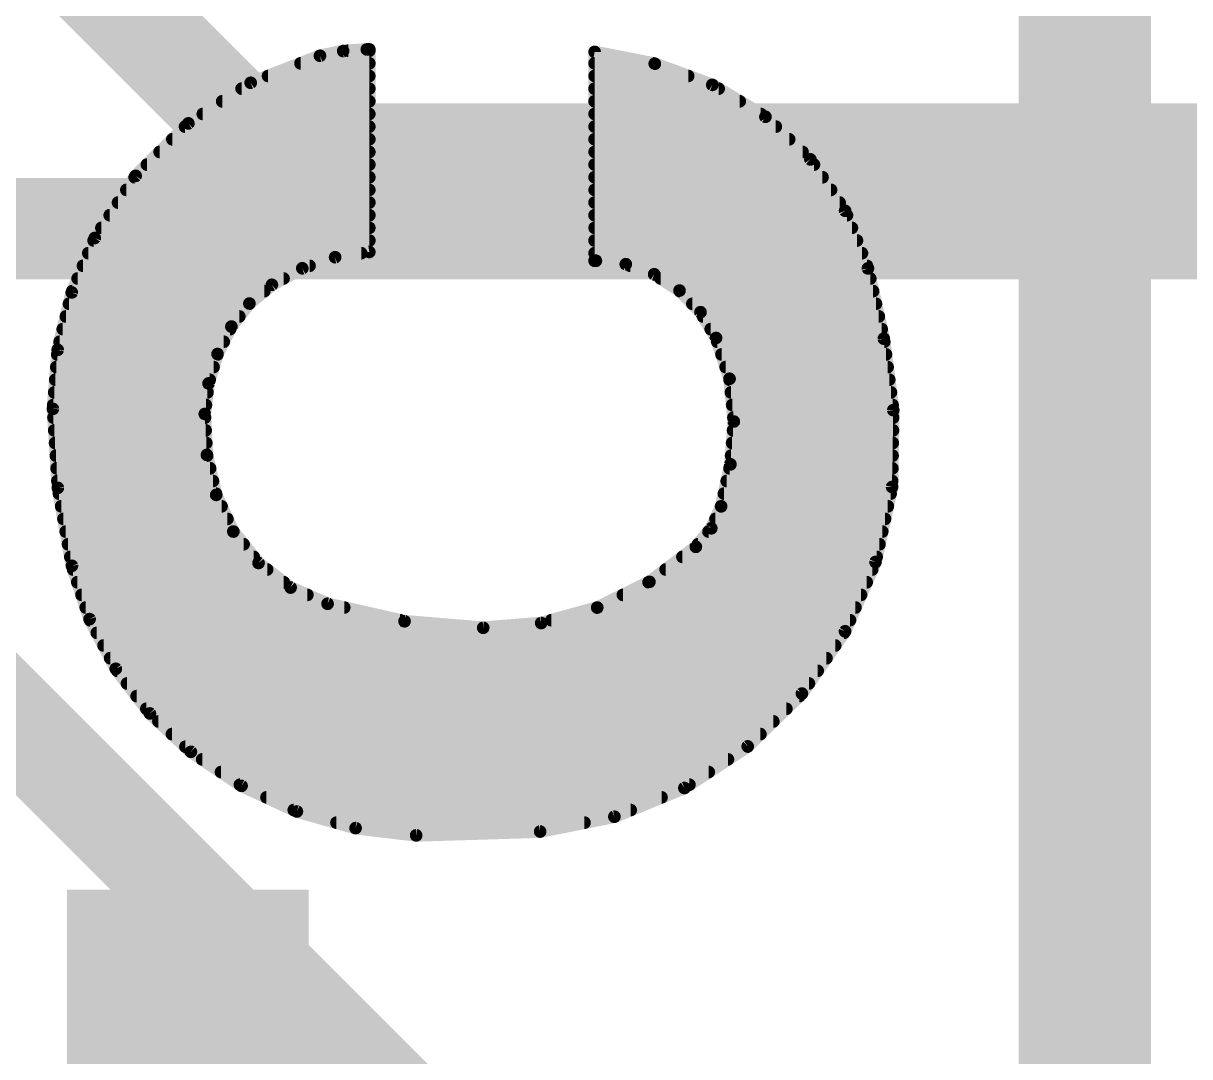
# Model space of a CAD drawing. Extents: x -1 to 63.6, y -0.1 to 40.7.
# Drawn here: x 24.098 to 26.439, y 23.508 to 25.582 of the extents above; entities that cross this region are included whole.
import ezdxf

# ---------------------------------------------------------------- set-up
doc = ezdxf.new("R2010")
doc.units = 0
for name, color, linetype in [('1', 12, 'CONTINUOUS'), ('16', 132, 'CONTINUOUS'), ('21', 41, 'CONTINUOUS'), ('22', 40, 'CONTINUOUS'), ('51', 53, 'CONTINUOUS')]:
    doc.layers.add(name, color=color, linetype=linetype)

# ---------------------------------------------------------------- blocks, each defined once
blk = doc.blocks.new('RECT')
blk.add_solid([(-0.5, -0.5), (0.5, -0.5), (-0.5, 0.5), (0.5, 0.5)])

msp = doc.modelspace()

# ---------------------------------------------------------------- linework, layer by layer
at = {"layer": '1', "const_width": 0.2032}
msp.add_lwpolyline([(22.86, 25.17), (26.67, 25.17)], dxfattribs=at)
at = {"layer": '16', "const_width": 0.2032}
for points in [[(20.955, 28.956), (24.591, 25.32)], [(20.9296, 27.3304), (25.5016, 22.7584)], [(24.591, 25.32), (32.2542, 25.32)]]:
    msp.add_lwpolyline(points, dxfattribs=at)
at = {"layer": '16', "const_width": 0.1016}
for points in [[(24.591, 25.3708, 1), (24.591, 25.2692)], [(24.5551, 25.2841, 1), (24.6269, 25.3559)]]:
    msp.add_lwpolyline(points, format="xyb", dxfattribs=at)
at = {"layer": '21', "const_width": 0.2032}
msp.add_lwpolyline([(26.26, 30.57), (26.26, 22.77)], dxfattribs=at)
at = {"layer": '22', "const_width": 0.0254}
for points in [[(24.7879, 25.5295), (24.7405, 25.5263)], [(24.7929, 25.5295), (24.7879, 25.5295)], [(24.7929, 25.1231), (24.7929, 25.5295)], [(24.6939, 25.5168), (24.5548, 25.4626)], [(24.7405, 25.5263), (24.6939, 25.5168)], [(24.7507, 25.527), (24.7929, 25.527)], [(25.2451, 25.5245), (25.2451, 25.1054)], [(25.3658, 25.5009), (25.2451, 25.5245)], [(24.6549, 25.5016), (24.7929, 25.5016)], [(25.2451, 25.5016), (25.362, 25.5016)], [(25.4813, 25.4584), (25.3658, 25.5009)], [(24.5548, 25.4626), (24.4297, 25.3811)], [(24.5897, 25.4762), (24.7929, 25.4762)], [(25.2451, 25.4762), (25.4329, 25.4762)], [(25.588, 25.3944), (25.4813, 25.4584)], [(24.5367, 25.4508), (24.7929, 25.4508)], [(25.2451, 25.4508), (25.494, 25.4508)], [(24.4977, 25.4254), (24.7929, 25.4254)], [(25.2451, 25.4254), (25.5363, 25.4254)], [(24.4587, 25.4), (24.7929, 25.4)], [(25.2451, 25.4), (25.5786, 25.4)], [(25.6783, 25.3088), (25.588, 25.3944)], [(24.4297, 25.3811), (24.3239, 25.2758)], [(24.4231, 25.3746), (24.7929, 25.3746)], [(25.2451, 25.3746), (25.6088, 25.3746)], [(24.3976, 25.3492), (24.7929, 25.3492)], [(25.2451, 25.3492), (25.6356, 25.3492)], [(24.3721, 25.3238), (24.7929, 25.3238)], [(25.2451, 25.3238), (25.6624, 25.3238)], [(24.3466, 25.2984), (24.7929, 25.2984)], [(25.2451, 25.2984), (25.6853, 25.2984)], [(25.7479, 25.2058), (25.6783, 25.3088)], [(24.3239, 25.2758), (24.2418, 25.1511)], [(24.322, 25.273), (24.7929, 25.273)], [(25.2451, 25.273), (25.7025, 25.273)], [(24.3053, 25.2476), (24.7929, 25.2476)], [(25.2451, 25.2476), (25.7196, 25.2476)], [(24.2886, 25.2222), (24.7929, 25.2222)], [(25.2451, 25.2222), (25.7368, 25.2222)], [(25.7937, 25.0901), (25.7479, 25.2058)], [(24.2719, 25.1968), (24.7929, 25.1968)], [(25.2451, 25.1968), (25.7515, 25.1968)], [(24.2552, 25.1714), (24.7929, 25.1714)], [(25.2451, 25.1714), (25.7615, 25.1714)], [(24.2418, 25.1511), (24.1957, 25.0418)], [(24.2397, 25.146), (24.7929, 25.146)], [(25.2451, 25.146), (25.7716, 25.146)], [(24.2289, 25.1206), (24.7766, 25.1206)], [(24.6584, 25.0903), (24.7242, 25.1125)], [(24.7242, 25.1125), (24.7929, 25.1231)], [(25.2451, 25.1206), (25.7816, 25.1206)], [(24.2182, 25.0952), (24.6729, 25.0952)], [(24.5974, 25.0571), (24.6584, 25.0903)], [(25.2451, 25.1054), (25.2476, 25.1054)], [(25.2476, 25.1054), (25.3077, 25.0985)], [(25.3077, 25.0985), (25.3646, 25.0782)], [(25.317, 25.0952), (25.7917, 25.0952)], [(25.8256, 24.949), (25.7937, 25.0901)], [(24.2075, 25.0698), (24.6207, 25.0698)], [(25.3646, 25.0782), (25.4155, 25.0455)], [(25.3777, 25.0698), (25.7983, 25.0698)], [(24.1957, 25.0418), (24.1674, 24.9265)], [(24.1968, 25.0444), (24.5821, 25.0444)], [(24.5522, 25.0196), (24.5974, 25.0571)], [(25.4155, 25.0455), (25.4577, 25.0022)], [(25.4166, 25.0444), (25.804, 25.0444)], [(24.1901, 25.019), (24.5517, 25.019)], [(24.5161, 24.9733), (24.5522, 25.0196)], [(25.4413, 25.019), (25.8098, 25.019)], [(24.1839, 24.9936), (24.5319, 24.9936)], [(25.4577, 25.0022), (25.4889, 24.9504)], [(25.4628, 24.9936), (25.8155, 24.9936)], [(24.1777, 24.9682), (24.5135, 24.9682)], [(24.4882, 24.9183), (24.5161, 24.9733)], [(25.4782, 24.9682), (25.8213, 24.9682)], [(24.1714, 24.9428), (24.5007, 24.9428)], [(25.4889, 24.9504), (25.5159, 24.8686)], [(25.4914, 24.9428), (25.8264, 24.9428)], [(25.8445, 24.8056), (25.8256, 24.949)], [(24.1674, 24.9265), (24.1579, 24.8082)], [(24.1667, 24.9174), (24.488, 24.9174)], [(24.4703, 24.8592), (24.4882, 24.9183)], [(25.4998, 24.9174), (25.8298, 24.9174)], [(24.1647, 24.892), (24.4802, 24.892)], [(25.5082, 24.892), (25.8331, 24.892)], [(24.1626, 24.8666), (24.4725, 24.8666)], [(24.4627, 24.798), (24.4703, 24.8592)], [(25.5159, 24.8686), (25.5245, 24.7828)], [(25.5161, 24.8666), (25.8365, 24.8666)], [(24.1606, 24.8412), (24.468, 24.8412)], [(25.5187, 24.8412), (25.8398, 24.8412)], [(24.1579, 24.8082), (24.1678, 24.6496)], [(24.1585, 24.8158), (24.4649, 24.8158)], [(25.5212, 24.8158), (25.8432, 24.8158)], [(25.8421, 24.6514), (25.8445, 24.8056)], [(24.159, 24.7904), (24.4631, 24.7904)], [(24.467, 24.7157), (24.4627, 24.798)], [(25.5245, 24.7828), (25.5177, 24.6968)], [(25.5237, 24.7904), (25.8443, 24.7904)], [(24.1606, 24.765), (24.4644, 24.765)], [(25.5231, 24.765), (25.8439, 24.765)], [(24.1622, 24.7396), (24.4657, 24.7396)], [(25.5211, 24.7396), (25.8435, 24.7396)], [(24.1638, 24.7142), (24.4673, 24.7142)], [(24.4856, 24.6355), (24.467, 24.7157)], [(25.5191, 24.7142), (25.8431, 24.7142)], [(24.1653, 24.6888), (24.4732, 24.6888)], [(25.5177, 24.6968), (25.4991, 24.6126)], [(25.5159, 24.6888), (25.8427, 24.6888)], [(24.1669, 24.6634), (24.4791, 24.6634)], [(25.5103, 24.6634), (25.8423, 24.6634)], [(24.1678, 24.6496), (24.196, 24.4932)], [(24.1699, 24.638), (24.485, 24.638)], [(25.5047, 24.638), (25.8392, 24.638)], [(25.8089, 24.5008), (25.8421, 24.6514)], [(24.5199, 24.5621), (24.4856, 24.6355)], [(24.1745, 24.6126), (24.4963, 24.6126)], [(25.4991, 24.6126), (25.4793, 24.5685)], [(25.4991, 24.6126), (25.8336, 24.6126)], [(24.179, 24.5872), (24.5081, 24.5872)], [(25.4793, 24.5685), (25.4483, 24.5313)], [(25.4877, 24.5872), (25.828, 24.5872)], [(24.1836, 24.5618), (24.5201, 24.5618)], [(24.5706, 24.4989), (24.5199, 24.5621)], [(25.4737, 24.5618), (25.8224, 24.5618)], [(24.1882, 24.5364), (24.5405, 24.5364)], [(25.4483, 24.5313), (25.3551, 24.461)], [(25.4526, 24.5364), (25.8168, 24.5364)], [(24.1928, 24.511), (24.5609, 24.511)], [(24.6349, 24.4496), (24.5706, 24.4989)], [(25.4214, 24.511), (25.8112, 24.511)], [(25.7478, 24.3617), (25.8089, 24.5008)], [(24.196, 24.4932), (24.2314, 24.3862)], [(24.1985, 24.4856), (24.5879, 24.4856)], [(25.3877, 24.4856), (25.8022, 24.4856)], [(24.2069, 24.4602), (24.6211, 24.4602)], [(25.3551, 24.461), (25.2504, 24.4094)], [(25.3534, 24.4602), (25.7911, 24.4602)], [(24.2153, 24.4348), (24.6686, 24.4348)], [(24.7091, 24.417), (24.6349, 24.4496)], [(25.3019, 24.4348), (25.7799, 24.4348)], [(24.2238, 24.4094), (24.7426, 24.4094)], [(24.8636, 24.3819), (24.7091, 24.417)], [(25.2504, 24.4094), (25.1379, 24.3783)], [(25.2503, 24.4094), (25.7687, 24.4094)], [(24.2314, 24.3862), (24.2841, 24.2865)], [(24.2326, 24.384), (24.8544, 24.384)], [(25.0215, 24.3688), (24.8636, 24.3819)], [(25.1584, 24.384), (25.7576, 24.384)], [(24.246, 24.3586), (25.7456, 24.3586)], [(25.1379, 24.3783), (25.0215, 24.3688)], [(25.6612, 24.2368), (25.7478, 24.3617)], [(24.2594, 24.3332), (25.728, 24.3332)], [(24.2728, 24.3078), (25.7104, 24.3078)], [(24.2841, 24.2865), (24.3525, 24.1969)], [(24.2872, 24.2824), (25.6928, 24.2824)], [(24.3066, 24.257), (25.6752, 24.257)], [(24.326, 24.2316), (25.6559, 24.2316)], [(25.5524, 24.1307), (25.6612, 24.2368)], [(24.3454, 24.2062), (25.6299, 24.2062)], [(24.3525, 24.1969), (24.4348, 24.1198)], [(24.3697, 24.1808), (25.6038, 24.1808)], [(24.3968, 24.1554), (25.5778, 24.1554)], [(24.4239, 24.13), (25.5514, 24.13)], [(25.4254, 24.0473), (25.5524, 24.1307)], [(24.4348, 24.1198), (24.5365, 24.0516)], [(24.4575, 24.1046), (25.5127, 24.1046)], [(24.4953, 24.0792), (25.4741, 24.0792)], [(24.5332, 24.0538), (25.4354, 24.0538)], [(24.5365, 24.0516), (24.6476, 24.0001)], [(25.2848, 23.9896), (25.4254, 24.0473)], [(24.5865, 24.0284), (25.3794, 24.0284)], [(24.6414, 24.003), (25.3175, 24.003)], [(24.6476, 24.0001), (24.7653, 23.9667)], [(25.1358, 23.9598), (25.2848, 23.9896)], [(24.727, 23.9776), (25.2248, 23.9776)], [(24.7653, 23.9667), (24.8869, 23.9522)], [(24.8869, 23.9522), (25.1358, 23.9598)]]:
    msp.add_lwpolyline(points, dxfattribs=at)
at = {"layer": '22', "const_width": 0.0127}
for points in [[(24.7879, 25.5359, 1), (24.7879, 25.5232)], [(24.7993, 25.5295, 1), (24.7865, 25.5295)], [(24.7883, 25.5232, 1), (24.7875, 25.5358)], [(24.7929, 25.5232, 1), (24.7929, 25.5359)], [(24.6926, 25.523, 1), (24.6952, 25.5106)], [(24.6962, 25.5109, 1), (24.6916, 25.5227)], [(24.74, 25.5326, 1), (24.7409, 25.52)], [(24.7417, 25.5201, 1), (24.7392, 25.5325)], [(24.7507, 25.5334, 1), (24.7507, 25.5206)], [(24.7929, 25.5206, 1), (24.7929, 25.5334)], [(25.2515, 25.5245, 1), (25.2387, 25.5245)], [(25.2463, 25.5307, 1), (25.2439, 25.5183)], [(24.6549, 25.508, 1), (24.6549, 25.4952)], [(24.7929, 25.4952, 1), (24.7929, 25.508)], [(25.2451, 25.508, 1), (25.2451, 25.4952)], [(25.368, 25.5068, 1), (25.3636, 25.4949)], [(25.362, 25.4952, 1), (25.362, 25.508)], [(25.3646, 25.4946, 1), (25.3671, 25.5071)], [(24.5525, 25.4685, 1), (24.5571, 25.4567)], [(24.5583, 25.4573, 1), (24.5513, 25.4679)], [(24.5897, 25.4826, 1), (24.5897, 25.4699)], [(24.7929, 25.4699, 1), (24.7929, 25.4826)], [(25.2451, 25.4826, 1), (25.2451, 25.4699)], [(25.4329, 25.4699, 1), (25.4329, 25.4826)], [(25.4846, 25.4638, 1), (25.478, 25.453)], [(25.4791, 25.4524, 1), (25.4835, 25.4644)], [(24.5367, 25.4572, 1), (24.5367, 25.4444)], [(24.7929, 25.4444, 1), (24.7929, 25.4572)], [(25.2451, 25.4572, 1), (25.2451, 25.4444)], [(25.494, 25.4444, 1), (25.494, 25.4572)], [(24.4977, 25.4318, 1), (24.4977, 25.419)], [(24.7929, 25.419, 1), (24.7929, 25.4318)], [(25.2451, 25.4318, 1), (25.2451, 25.419)], [(25.5363, 25.419, 1), (25.5363, 25.4318)], [(24.4587, 25.4064, 1), (24.4587, 25.3937)], [(24.7929, 25.3937, 1), (24.7929, 25.4064)], [(25.2451, 25.4064, 1), (25.2451, 25.3937)], [(25.5786, 25.3937, 1), (25.5786, 25.4064)], [(25.5923, 25.399, 1), (25.5836, 25.3898)], [(25.5847, 25.3889, 1), (25.5912, 25.3998)], [(24.4231, 25.381, 1), (24.4231, 25.3682)], [(24.4262, 25.3864, 1), (24.4332, 25.3758)], [(24.4342, 25.3766, 1), (24.4252, 25.3856)], [(24.7929, 25.3682, 1), (24.7929, 25.381)], [(25.2451, 25.381, 1), (25.2451, 25.3682)], [(25.6088, 25.3682, 1), (25.6088, 25.381)], [(24.3976, 25.3556, 1), (24.3976, 25.3428)], [(24.7929, 25.3428, 1), (24.7929, 25.3556)], [(25.2451, 25.3556, 1), (25.2451, 25.3428)], [(25.6356, 25.3428, 1), (25.6356, 25.3556)], [(24.3721, 25.3302, 1), (24.3721, 25.3175)], [(24.7929, 25.3175, 1), (24.7929, 25.3302)], [(25.2451, 25.3302, 1), (25.2451, 25.3175)], [(25.6624, 25.3175, 1), (25.6624, 25.3302)], [(24.3466, 25.3048, 1), (24.3466, 25.292)], [(24.7929, 25.292, 1), (24.7929, 25.3048)], [(25.2451, 25.3048, 1), (25.2451, 25.292)], [(25.6835, 25.3124, 1), (25.673, 25.3053)], [(25.6739, 25.3042, 1), (25.6826, 25.3134)], [(25.6853, 25.292, 1), (25.6853, 25.3048)], [(24.322, 25.2794, 1), (24.322, 25.2666)], [(24.3194, 25.2803, 1), (24.3284, 25.2713)], [(24.3292, 25.2723, 1), (24.3186, 25.2793)], [(24.7929, 25.2666, 1), (24.7929, 25.2794)], [(25.2451, 25.2794, 1), (25.2451, 25.2666)], [(25.7025, 25.2666, 1), (25.7025, 25.2794)], [(24.3053, 25.254, 1), (24.3053, 25.2413)], [(24.7929, 25.2413, 1), (24.7929, 25.254)], [(25.2451, 25.254, 1), (25.2451, 25.2413)], [(25.7196, 25.2413, 1), (25.7196, 25.254)], [(24.2886, 25.2286, 1), (24.2886, 25.2158)], [(24.7929, 25.2158, 1), (24.7929, 25.2286)], [(25.2451, 25.2286, 1), (25.2451, 25.2158)], [(25.7368, 25.2158, 1), (25.7368, 25.2286)], [(25.7538, 25.2081, 1), (25.742, 25.2034)], [(25.7427, 25.2022, 1), (25.7532, 25.2093)], [(24.2719, 25.2032, 1), (24.2719, 25.1904)], [(24.7929, 25.1904, 1), (24.7929, 25.2032)], [(25.2451, 25.2032, 1), (25.2451, 25.1904)], [(25.7515, 25.1904, 1), (25.7515, 25.2032)], [(24.2552, 25.1778, 1), (24.2552, 25.1651)], [(24.7929, 25.1651, 1), (24.7929, 25.1778)], [(25.2451, 25.1778, 1), (25.2451, 25.1651)], [(25.7615, 25.1651, 1), (25.7615, 25.1778)], [(24.2397, 25.1524, 1), (24.2397, 25.1396)], [(24.2365, 25.1546, 1), (24.2471, 25.1476)], [(24.2477, 25.1486, 1), (24.2359, 25.1536)], [(24.7929, 25.1396, 1), (24.7929, 25.1524)], [(25.2451, 25.1524, 1), (25.2451, 25.1396)], [(25.7716, 25.1396, 1), (25.7716, 25.1524)], [(24.2289, 25.127, 1), (24.2289, 25.1142)], [(24.7233, 25.1188, 1), (24.7252, 25.1063)], [(24.7263, 25.1065, 1), (24.7222, 25.1186)], [(24.7766, 25.1142, 1), (24.7766, 25.127)], [(24.7865, 25.1231, 1), (24.7993, 25.1231)], [(24.7939, 25.1168, 1), (24.7919, 25.1294)], [(25.2451, 25.127, 1), (25.2451, 25.1142)], [(25.7816, 25.1142, 1), (25.7816, 25.127)], [(24.2182, 25.1016, 1), (24.2182, 25.0889)], [(24.6564, 25.0963, 1), (24.6604, 25.0843)], [(24.6614, 25.0847, 1), (24.6554, 25.0959)], [(24.6729, 25.0889, 1), (24.6729, 25.1016)], [(25.2451, 25.1118, 1), (25.2451, 25.099)], [(25.2387, 25.1054, 1), (25.2515, 25.1054)], [(25.2483, 25.1117, 1), (25.2469, 25.0991)], [(25.2476, 25.099, 1), (25.2476, 25.1118)], [(25.3098, 25.1045, 1), (25.3055, 25.0925)], [(25.307, 25.0922, 1), (25.3084, 25.1048)], [(25.317, 25.1016, 1), (25.317, 25.0889)], [(25.7999, 25.0915, 1), (25.7875, 25.0887)], [(25.7878, 25.0878, 1), (25.7996, 25.0924)], [(25.7917, 25.0889, 1), (25.7917, 25.1016)], [(24.2075, 25.0762, 1), (24.2075, 25.0634)], [(24.6207, 25.0634, 1), (24.6207, 25.0762)], [(25.3681, 25.0836, 1), (25.3612, 25.0729)], [(25.3625, 25.0722, 1), (25.3668, 25.0842)], [(25.3777, 25.0762, 1), (25.3777, 25.0634)], [(25.7983, 25.0634, 1), (25.7983, 25.0762)], [(24.1898, 25.0442, 1), (24.2015, 25.0393)], [(24.2018, 25.0403, 1), (24.1895, 25.0433)], [(24.1968, 25.0508, 1), (24.1968, 25.038)], [(24.5821, 25.038, 1), (24.5821, 25.0508)], [(24.5944, 25.0627, 1), (24.6004, 25.0515)], [(24.6015, 25.0522, 1), (24.5933, 25.062)], [(25.4201, 25.05, 1), (25.411, 25.0411)], [(25.4166, 25.0508, 1), (25.4166, 25.038)], [(25.4121, 25.0402, 1), (25.4189, 25.0509)], [(25.804, 25.038, 1), (25.804, 25.0508)], [(24.1901, 25.0254, 1), (24.1901, 25.0127)], [(24.5482, 25.0245, 1), (24.5563, 25.0147)], [(24.5572, 25.0157, 1), (24.5472, 25.0235)], [(24.5517, 25.0127, 1), (24.5517, 25.0254)], [(25.4413, 25.0254, 1), (25.4413, 25.0127)], [(25.8098, 25.0127, 1), (25.8098, 25.0254)], [(24.1839, 25, 1), (24.1839, 24.9872)], [(24.5319, 24.9872, 1), (24.5319, 25)], [(25.4631, 25.0055, 1), (25.4522, 24.9989)], [(25.4531, 24.9978, 1), (25.4622, 25.0066)], [(25.4628, 25, 1), (25.4628, 24.9872)], [(25.8155, 24.9872, 1), (25.8155, 25)], [(24.1777, 24.9746, 1), (24.1777, 24.9618)], [(24.5111, 24.9772, 1), (24.5211, 24.9694)], [(24.5218, 24.9704, 1), (24.5104, 24.9762)], [(24.5135, 24.9618, 1), (24.5135, 24.9746)], [(25.4782, 24.9746, 1), (25.4782, 24.9618)], [(25.8213, 24.9618, 1), (25.8213, 24.9746)], [(24.1714, 24.9492, 1), (24.1714, 24.9365)], [(24.5007, 24.9365, 1), (24.5007, 24.9492)], [(25.4949, 24.9524, 1), (25.4829, 24.9484)], [(25.4835, 24.9471, 1), (25.4943, 24.9537)], [(25.4914, 24.9492, 1), (25.4914, 24.9365)], [(25.8319, 24.9498, 1), (25.8193, 24.9482)], [(25.8194, 24.9476, 1), (25.8318, 24.9504)], [(25.8264, 24.9365, 1), (25.8264, 24.9492)], [(24.1738, 24.926, 1), (24.1611, 24.927)], [(24.1613, 24.928, 1), (24.1736, 24.925)], [(24.1667, 24.9238, 1), (24.1667, 24.911)], [(24.4826, 24.9211, 1), (24.4939, 24.9154)], [(24.4943, 24.9164, 1), (24.4822, 24.9201)], [(24.488, 24.911, 1), (24.488, 24.9238)], [(25.4998, 24.9238, 1), (25.4998, 24.911)], [(25.8298, 24.911, 1), (25.8298, 24.9238)], [(24.1647, 24.8984, 1), (24.1647, 24.8856)], [(24.4802, 24.8856, 1), (24.4802, 24.8984)], [(25.5082, 24.8984, 1), (25.5082, 24.8856)], [(25.8331, 24.8856, 1), (25.8331, 24.8984)], [(24.1626, 24.873, 1), (24.1626, 24.8603)], [(24.4766, 24.8585, 1), (24.464, 24.86)], [(24.4642, 24.8611, 1), (24.4763, 24.8574)], [(24.4725, 24.8603, 1), (24.4725, 24.873)], [(25.5222, 24.8692, 1), (25.5096, 24.8679)], [(25.5161, 24.873, 1), (25.5161, 24.8603)], [(25.5099, 24.8666, 1), (25.522, 24.8706)], [(25.8365, 24.8603, 1), (25.8365, 24.873)], [(24.1606, 24.8476, 1), (24.1606, 24.8348)], [(24.468, 24.8348, 1), (24.468, 24.8476)], [(25.5187, 24.8476, 1), (25.5187, 24.8348)], [(25.8398, 24.8348, 1), (25.8398, 24.8476)], [(24.1642, 24.8086, 1), (24.1516, 24.8078)], [(24.1516, 24.8087, 1), (24.1642, 24.8077)], [(24.1585, 24.8222, 1), (24.1585, 24.8094)], [(24.4649, 24.8094, 1), (24.4649, 24.8222)], [(25.5212, 24.8222, 1), (25.5212, 24.8094)], [(25.8508, 24.8055, 1), (25.8382, 24.8057)], [(25.8432, 24.8094, 1), (25.8432, 24.8222)], [(24.159, 24.7968, 1), (24.159, 24.7841)], [(24.469, 24.7983, 1), (24.4564, 24.7977)], [(24.4564, 24.7988, 1), (24.469, 24.7972)], [(24.4631, 24.7841, 1), (24.4631, 24.7968)], [(25.5237, 24.7968, 1), (25.5237, 24.7841)], [(25.5308, 24.7823, 1), (25.5182, 24.7833)], [(25.8382, 24.8048, 1), (25.8508, 24.8064)], [(25.8443, 24.7841, 1), (25.8443, 24.7968)], [(24.1606, 24.7714, 1), (24.1606, 24.7586)], [(24.4644, 24.7586, 1), (24.4644, 24.7714)], [(25.5231, 24.7714, 1), (25.5231, 24.7586)], [(25.5182, 24.7822, 1), (25.5308, 24.7834)], [(25.8439, 24.7586, 1), (25.8439, 24.7714)], [(24.1622, 24.746, 1), (24.1622, 24.7333)], [(24.4657, 24.7333, 1), (24.4657, 24.746)], [(25.5211, 24.746, 1), (25.5211, 24.7333)], [(25.8435, 24.7333, 1), (25.8435, 24.746)], [(24.1638, 24.7206, 1), (24.1638, 24.7079)], [(24.4606, 24.7154, 1), (24.4733, 24.7161)], [(24.4731, 24.7172, 1), (24.4608, 24.7143)], [(24.4673, 24.7079, 1), (24.4673, 24.7206)], [(25.5191, 24.7206, 1), (25.5191, 24.7079)], [(25.8431, 24.7079, 1), (25.8431, 24.7206)], [(24.1653, 24.6952, 1), (24.1653, 24.6824)], [(24.4732, 24.6824, 1), (24.4732, 24.6952)], [(25.5159, 24.6952, 1), (25.5159, 24.6824)], [(25.5113, 24.6973, 1), (25.524, 24.6963)], [(25.5239, 24.6955, 1), (25.5115, 24.6982)], [(25.8427, 24.6824, 1), (25.8427, 24.6952)], [(24.1669, 24.6698, 1), (24.1669, 24.6571)], [(24.4791, 24.6571, 1), (24.4791, 24.6698)], [(25.5103, 24.6698, 1), (25.5103, 24.6571)], [(25.8423, 24.6571, 1), (25.8423, 24.6698)], [(24.1614, 24.6492, 1), (24.1741, 24.65)], [(24.174, 24.6507, 1), (24.1615, 24.6485)], [(24.1699, 24.6444, 1), (24.1699, 24.6317)], [(24.485, 24.6317, 1), (24.485, 24.6444)], [(25.5047, 24.6444, 1), (25.5047, 24.6317)], [(25.8358, 24.6515, 1), (25.8485, 24.6513)], [(25.8483, 24.65, 1), (25.8359, 24.6528)], [(25.8392, 24.6317, 1), (25.8392, 24.6444)], [(24.4914, 24.6382, 1), (24.4798, 24.6328)], [(24.4794, 24.6341, 1), (24.4918, 24.6369)], [(24.1745, 24.619, 1), (24.1745, 24.6062)], [(24.4963, 24.6062, 1), (24.4963, 24.619)], [(25.4991, 24.619, 1), (25.4991, 24.6062)], [(25.4929, 24.614, 1), (25.5053, 24.6112)], [(25.5049, 24.61, 1), (25.4933, 24.6152)], [(25.8336, 24.6062, 1), (25.8336, 24.619)], [(24.179, 24.5936, 1), (24.179, 24.5809)], [(24.5081, 24.5809, 1), (24.5081, 24.5936)], [(25.4841, 24.5644, 1), (25.4744, 24.5725)], [(25.4877, 24.5936, 1), (25.4877, 24.5809)], [(25.828, 24.5809, 1), (25.828, 24.5936)], [(24.1836, 24.5682, 1), (24.1836, 24.5555)], [(24.5248, 24.566, 1), (24.5149, 24.5581)], [(24.5141, 24.5594, 1), (24.5256, 24.5647)], [(24.5201, 24.5555, 1), (24.5201, 24.5682)], [(25.4737, 24.5682, 1), (25.4737, 24.5555)], [(25.4735, 24.5711, 1), (25.4851, 24.5659)], [(25.8224, 24.5555, 1), (25.8224, 24.5682)], [(24.1882, 24.5428, 1), (24.1882, 24.53)], [(24.5405, 24.53, 1), (24.5405, 24.5428)], [(25.4434, 24.5354, 1), (25.4532, 24.5272)], [(25.4521, 24.5262, 1), (25.4445, 24.5364)], [(25.4526, 24.5428, 1), (25.4526, 24.53)], [(25.8168, 24.53, 1), (25.8168, 24.5428)], [(24.1928, 24.5174, 1), (24.1928, 24.5047)], [(24.5609, 24.5047, 1), (24.5609, 24.5174)], [(24.5745, 24.5039, 1), (24.5667, 24.4938)], [(25.4214, 24.5174, 1), (25.4214, 24.5047)], [(25.8147, 24.4982, 1), (25.8031, 24.5034)], [(25.8112, 24.5047, 1), (25.8112, 24.5174)], [(24.202, 24.4952, 1), (24.19, 24.4912)], [(24.1898, 24.4921, 1), (24.2022, 24.4943)], [(24.1985, 24.492, 1), (24.1985, 24.4793)], [(24.5656, 24.4949, 1), (24.5755, 24.5029)], [(24.5879, 24.4793, 1), (24.5879, 24.492)], [(25.3877, 24.492, 1), (25.3877, 24.4793)], [(25.8022, 24.4793, 1), (25.8022, 24.492)], [(25.8027, 24.5022, 1), (25.8151, 24.4994)], [(24.2069, 24.4666, 1), (24.2069, 24.4538)], [(24.6211, 24.4538, 1), (24.6211, 24.4666)], [(25.3534, 24.4666, 1), (25.3534, 24.4538)], [(25.3513, 24.4661, 1), (25.3589, 24.4559)], [(25.3579, 24.4553, 1), (25.3523, 24.4667)], [(25.7911, 24.4538, 1), (25.7911, 24.4666)], [(24.2153, 24.4412, 1), (24.2153, 24.4285)], [(24.6375, 24.4554, 1), (24.6324, 24.4438)], [(24.631, 24.4445, 1), (24.6388, 24.4546)], [(24.6686, 24.4285, 1), (24.6686, 24.4412)], [(25.3019, 24.4412, 1), (25.3019, 24.4285)], [(25.7799, 24.4285, 1), (25.7799, 24.4412)], [(24.2238, 24.4158, 1), (24.2238, 24.4031)], [(24.7105, 24.4232, 1), (24.7077, 24.4108)], [(24.7065, 24.4112, 1), (24.7117, 24.4228)], [(24.7426, 24.4031, 1), (24.7426, 24.4158)], [(25.2503, 24.4158, 1), (25.2503, 24.4031)], [(25.2476, 24.4151, 1), (25.2532, 24.4037)], [(25.2521, 24.4033, 1), (25.2487, 24.4155)], [(25.7687, 24.4031, 1), (25.7687, 24.4158)], [(24.2371, 24.3891, 1), (24.2258, 24.3832)], [(24.2254, 24.3842, 1), (24.2375, 24.3882)], [(24.2326, 24.3904, 1), (24.2326, 24.3776)], [(24.8544, 24.3776, 1), (24.8544, 24.3904)], [(24.8641, 24.3882, 1), (24.8631, 24.3756)], [(24.8622, 24.3757, 1), (24.865, 24.3881)], [(25.1584, 24.3904, 1), (25.1584, 24.3776)], [(25.7576, 24.3776, 1), (25.7576, 24.3904)], [(24.246, 24.365, 1), (24.246, 24.3523)], [(25.021, 24.3751, 1), (25.022, 24.3625)], [(25.021, 24.3625, 1), (25.022, 24.3751)], [(25.1362, 24.3844, 1), (25.1395, 24.3722)], [(25.1384, 24.372, 1), (25.1373, 24.3846)], [(25.7419, 24.3642, 1), (25.7536, 24.3591)], [(25.753, 24.3581, 1), (25.7425, 24.3653)], [(25.7456, 24.3523, 1), (25.7456, 24.365)], [(24.2594, 24.3396, 1), (24.2594, 24.3269)], [(25.728, 24.3269, 1), (25.728, 24.3396)], [(24.2728, 24.3142, 1), (24.2728, 24.3014)], [(25.7104, 24.3014, 1), (25.7104, 24.3142)], [(24.2891, 24.2903, 1), (24.279, 24.2826)], [(24.2785, 24.2835, 1), (24.2897, 24.2894)], [(24.2872, 24.2888, 1), (24.2872, 24.2761)], [(25.6928, 24.2761, 1), (25.6928, 24.2888)], [(24.3066, 24.2634, 1), (24.3066, 24.2507)], [(25.6752, 24.2507, 1), (25.6752, 24.2634)], [(24.326, 24.238, 1), (24.326, 24.2252)], [(25.656, 24.2404, 1), (25.6664, 24.2332)], [(25.6559, 24.2252, 1), (25.6559, 24.238)], [(25.6656, 24.2322, 1), (25.6568, 24.2413)], [(24.3454, 24.2126, 1), (24.3454, 24.1999)], [(24.3568, 24.2015, 1), (24.3482, 24.1922)], [(24.3475, 24.193, 1), (24.3576, 24.2007)], [(25.6299, 24.1999, 1), (25.6299, 24.2126)], [(24.3697, 24.1872, 1), (24.3697, 24.1745)], [(25.6038, 24.1745, 1), (25.6038, 24.1872)], [(24.3968, 24.1618, 1), (24.3968, 24.149)], [(25.5778, 24.149, 1), (25.5778, 24.1618)], [(24.4239, 24.1364, 1), (24.4239, 24.1237)], [(25.548, 24.1352, 1), (25.5569, 24.1261)], [(25.5559, 24.1254, 1), (25.5489, 24.136)], [(25.5514, 24.1237, 1), (25.5514, 24.1364)], [(24.4383, 24.1251, 1), (24.4313, 24.1145)], [(24.4305, 24.1152, 1), (24.4391, 24.1244)], [(24.4575, 24.111, 1), (24.4575, 24.0983)], [(25.5127, 24.0983, 1), (25.5127, 24.111)], [(24.4953, 24.0856, 1), (24.4953, 24.0728)], [(25.4741, 24.0728, 1), (25.4741, 24.0856)], [(24.5332, 24.0602, 1), (24.5332, 24.0475)], [(25.4354, 24.0475, 1), (25.4354, 24.0602)], [(24.5391, 24.0573, 1), (24.5338, 24.0458)], [(24.5329, 24.0463, 1), (24.54, 24.0569)], [(25.4219, 24.0526, 1), (25.4289, 24.0419)], [(25.4278, 24.0414, 1), (25.423, 24.0531)], [(24.5865, 24.0348, 1), (24.5865, 24.0221)], [(25.3794, 24.0221, 1), (25.3794, 24.0348)], [(24.6414, 24.0094, 1), (24.6414, 23.9966)], [(24.6493, 24.0062, 1), (24.6458, 23.994)], [(24.6449, 23.9944, 1), (24.6502, 24.0059)], [(25.2824, 23.9955, 1), (25.2872, 23.9837)], [(25.2861, 23.9834, 1), (25.2836, 23.9958)], [(25.3175, 23.9966, 1), (25.3175, 24.0094)], [(24.727, 23.984, 1), (24.727, 23.9713)], [(24.7661, 23.973, 1), (24.7646, 23.9604)], [(24.7636, 23.9606, 1), (24.7671, 23.9728)], [(25.1346, 23.966, 1), (25.137, 23.9536)], [(25.136, 23.9535, 1), (25.1356, 23.9661)], [(25.2248, 23.9713, 1), (25.2248, 23.984)], [(24.8867, 23.9585, 1), (24.8871, 23.9459)], [(24.8861, 23.9459, 1), (24.8877, 23.9585)]]:
    msp.add_lwpolyline(points, format="xyb", dxfattribs=at)
at = {"layer": '51', "const_width": 0.127}
msp.add_lwpolyline([(26.16, 31.67), (26.16, 21.67)], dxfattribs=at)

# ---------------------------------------------------------------- block references
at = {"layer": '22', "xscale": 0.4953, "yscale": 0.4851, "rotation": 90}
msp.add_blockref('RECT', (24.4285, 23.5953), dxfattribs=at)

doc.saveas('drawing.dxf')
